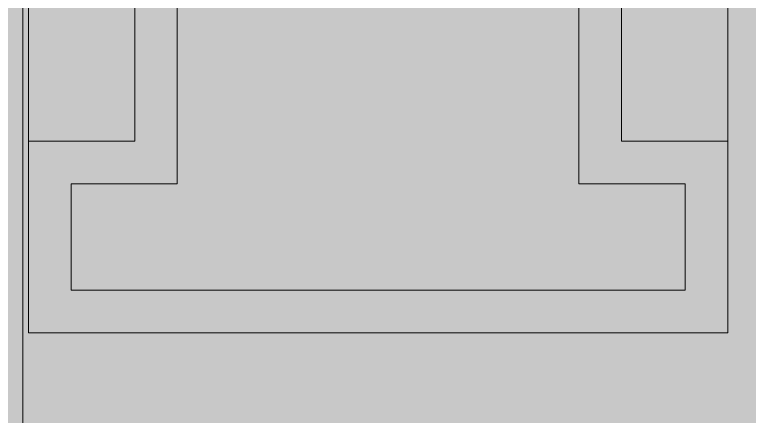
# Model space of a CAD drawing. Header units: millimetres. Extents: x -284281 to 1648660, y -821378 to -151356.
# Drawn here: x 373780 to 377237, y -261033 to -259145 of the extents above; entities that cross this region are included whole.
import ezdxf

# ---------------------------------------------------------------- set-up
doc = ezdxf.new("R2010")
doc.units = ezdxf.units.MM
doc.header["$MEASUREMENT"] = 0
doc.layers.add('Nouveau_buyer', color=7, linetype='Continuous')
doc.layers.add('Sols_ Dalles', color=7, linetype='Continuous')

# ---------------------------------------------------------------- blocks, each defined once
blk = doc.blocks.new('Dalle_31_2', base_point=(360548, -295062.6))
at = {"linetype": 'Continuous', "lineweight": 0, "true_color": 0x6f6f6f}
h = blk.add_hatch(color=8, dxfattribs=at)
h.paths.add_polyline_path([(360548, -295062.6), (487920.3, -293826.9), (487920.3, -270902.7), (487462.6, -270902.7), (472885.8, -271040.8), (472885.8, -271062.3, 0.001346), (472885.8, -271073), (472896.7, -273095.2, -0.414214), (470907.5, -275106), (462184.1, -275106, -0.005189), (462131, -275116.1), (454147.5, -275196.2), (438770.5, -275253.2, -0.386553), (436572.6, -273475.4, -0.025189), (436562.2, -273329.3), (436569.5, -267730.3, -0.098562), (436800.2, -266943.7), (436817.2, -266951.5, -0.258849), (438655, -265605.8), (438652.7, -265587.3), (439337.1, -265587.3), (439337.1, -265687.3), (439337.1, -270687.3), (469237.1, -270687.3), (469237.1, -265687.3), (470907.5, -265687.3), (472605.1, -265687.3), (472605.1, -163737.6), (371862.6, -163737.6), (371862.6, -271040.6), (371883, -271040.6), (371883.2, -272000.5), (371882.7, -272000.5, -0.409427), (367883.2, -275935), (360548, -275935)])
h.paths.add_polyline_path([(377135.1, -260640), (373845.1, -260640), (373845.1, -248365), (373845.1, -243090), (373845.1, -242190), (377135.1, -242190)], flags=0)
h.paths.add_polyline_path([(380203, -193810.6), (380203, -171995.6), (431505.8, -171995.6), (464309.6, -171995.6), (464309.6, -262265.6), (464309.6, -262365.6), (438593.7, -262350.6), (437925.6, -262350.6), (436549.6, -262350.6), (436549.6, -189810.6), (412055.1, -189810.6), (412055.1, -201780.6), (412055.1, -204495.6), (415454.1, -204495.6), (415454.1, -208495.6), (415454.1, -218295.6), (405655.1, -218295.6), (405655.1, -222495.6), (415474.6, -222495.6), (415474.6, -260810.6), (380203, -260810.6), (380203, -230015.6)], flags=0)
h.paths.add_polyline_path([(381436.6, -269433.9, -0.090319), (381558.3, -268727.6, -0.201449), (382612.2, -267592.7, -0.104211), (383417.5, -267415.1), (384017.5, -267409.4, -0.104045), (384824.9, -267571.2, -0.238255), (385983.8, -268953.3, -0.055189), (386036.4, -269390.3), (386038.4, -269611.4), (386050.6, -270890.3), (385792.1, -271892.8, -0.267949), (384069.6, -272909.1), (383469.6, -272914.8, -0.193717), (382078.8, -272370.2, -0.070569), (381728.2, -271931.3, -0.131652), (381450.8, -270933.8)], flags=0)
h.paths.add_polyline_path([(392016.5, -273452.1), (392030, -267377.8, -0.380557), (394016.5, -265609.8), (394094.2, -265609.8), (394094.2, -270609.8), (409094.2, -270609.8), (409094.2, -265609.8), (414055.7, -265609.8, -0.414214), (415555.7, -267109.8), (415555.7, -273660.7, -0.345502), (413836.8, -275433.4), (394027.3, -275599, -0.415791), (392016.5, -273599)], flags=0)
h.paths.add_polyline_path([(424209.6, -271504.1, -0.134474), (423930.5, -270484.9), (423930.5, -268984.9, -0.414214), (425930.5, -266984.9), (426530.5, -266984.9, -0.414214), (428530.5, -268984.9), (428530.5, -270484.9, -0.12882), (428273.5, -271465.6, -0.270936), (426530.5, -272484.9), (425930.5, -272484.9, -0.26498)], flags=0)
at = {"color": 9, "linetype": 'Continuous', "lineweight": 5, "flags": 128}
blk.add_lwpolyline([(377135.1, -260640), (377135.1, -242190), (373845.1, -242190), (373845.1, -243090), (373845.1, -248365), (373845.1, -260640)], close=True, dxfattribs=at)
blk = doc.blocks.new('Dalle_42_2', base_point=(373845.1, -242190))
at = {"layer": 'Sols_ Dalles', "linetype": 'Continuous', "lineweight": 0, "true_color": 0x3b3937}
blk.add_hatch(color=250, dxfattribs=at).paths.add_polyline_path([(373845.1, -242190), (373845.1, -243090), (373845.1, -247965), (373845.1, -248865), (373845.1, -253965), (373845.1, -254865), (373845.1, -259740), (373845.1, -260640), (377135.1, -260640), (377135.1, -259740), (377135.1, -254865), (377135.1, -253965), (377135.1, -248865), (377135.1, -247965), (377135.1, -243090), (377135.1, -242190)])
at = {"layer": 'Sols_ Dalles', "color": 250, "linetype": 'Continuous', "lineweight": 5, "true_color": 0x1f1f1f, "flags": 128}
blk.add_lwpolyline([(373845.1, -242190), (377135.1, -242190), (377135.1, -243090), (377135.1, -247965), (377135.1, -248865), (377135.1, -253965), (377135.1, -254865), (377135.1, -259740), (377135.1, -260640), (373845.1, -260640), (373845.1, -259740), (373845.1, -254865), (373845.1, -253965), (373845.1, -248865), (373845.1, -247965), (373845.1, -243090)], close=True, dxfattribs=at)
blk = doc.blocks.new('Dalle_46_2', base_point=(371875.3, -163719.5))
at = {"linetype": 'Continuous', "lineweight": 0, "true_color": 0x90b349}
blk.add_hatch(color=55, dxfattribs=at).paths.add_polyline_path([(371875.3, -163719.5), (371855.8, -271724.8), (373816.2, -271706.2), (373834.9, -165719.8), (470604.8, -165737.3), (470586.9, -265587.3), (472586.9, -265587.7), (472605.1, -163737.6)])
at = {"color": 7, "linetype": 'Continuous', "lineweight": 5, "flags": 128}
blk.add_lwpolyline([(371875.3, -163719.5), (371855.8, -271724.8), (373816.2, -271706.2), (373834.9, -165719.8), (470604.8, -165737.3), (470586.9, -265587.3), (472586.9, -265587.7), (472605.1, -163737.6)], close=True, dxfattribs=at)

msp = doc.modelspace()

# ---------------------------------------------------------------- linework, layer by layer
at = {"layer": 'Nouveau_buyer', "color": 7, "linetype": 'Continuous', "lineweight": 5}
for points in [[(376635.10267, -243089.97435), (376635.10267, -247964.9528), (377135.10267, -247964.9528), (377135.10267, -248864.9528), (376635.10267, -248864.9528), (376635.10267, -253964.9528), (377135.10267, -253964.9528), (377135.10267, -254864.9528), (376635.10267, -254864.9528), (376635.10267, -259739.95299), (377135.10267, -259739.95299), (377135.10267, -260639.95299), (373845.10267, -260639.95299), (373845.10267, -259739.95299), (374345.10267, -259739.95299), (374345.10267, -254864.9528), (373845.10267, -254864.9528), (373845.10267, -253964.9528), (374345.10267, -253964.9528), (374345.10267, -248864.9528), (373845.10267, -248864.9528), (373845.10267, -247964.9528), (374345.10267, -247964.9528), (374345.10267, -243089.97435)], [(376635.10267, -243089.97435), (376635.10267, -247964.9528), (377135.10267, -247964.9528), (377135.10267, -248864.9528), (376635.10267, -248864.9528), (376635.10267, -253964.9528), (377135.10267, -253964.9528), (377135.10267, -254864.9528), (376635.10267, -254864.9528), (376635.10267, -259739.95299), (377135.10267, -259739.95299), (377135.10267, -260639.95299), (373845.10267, -260639.95299), (373845.10267, -259739.95299), (374345.10267, -259739.95299), (374345.10267, -254864.9528), (373845.10267, -254864.9528), (373845.10267, -253964.9528), (374345.10267, -253964.9528), (374345.10267, -248864.9528), (373845.10267, -248864.9528), (373845.10267, -247964.9528), (374345.10267, -247964.9528), (374345.10267, -243089.97435)], [(376435.10267, -248664.9528), (376435.10267, -254164.9528), (376935.10267, -254164.9528), (376935.10267, -254664.9528), (376435.10267, -254664.9528), (376435.10267, -259939.95299), (376935.10267, -259939.95299), (376935.10267, -260439.95299), (374545.10267, -260439.95299), (374045.10267, -260439.95299), (374045.10267, -259939.95299), (374545.10267, -259939.95299), (374545.10267, -254664.9528), (374045.10267, -254664.9528), (374045.10267, -254164.9528), (374545.10267, -254164.9528), (374545.10267, -248664.9528)], [(376435.10267, -248664.9528), (376435.10267, -254164.9528), (376935.10267, -254164.9528), (376935.10267, -254664.9528), (376435.10267, -254664.9528), (376435.10267, -259939.95299), (376935.10267, -259939.95299), (376935.10267, -260439.95299), (374545.10267, -260439.95299), (374045.10267, -260439.95299), (374045.10267, -259939.95299), (374545.10267, -259939.95299), (374545.10267, -254664.9528), (374045.10267, -254664.9528), (374045.10267, -254164.9528), (374545.10267, -254164.9528), (374545.10267, -248664.9528)]]:
    msp.add_lwpolyline(points, dxfattribs=at)

# ---------------------------------------------------------------- block references
at = {"color": 9, "linetype": 'Continuous', "lineweight": 5}
msp.add_blockref('Dalle_31_2', (360547.96118, -295062.57111), dxfattribs=at)
at = {"color": 7, "linetype": 'Continuous', "lineweight": 5}
msp.add_blockref('Dalle_46_2', (371875.26584, -163719.4954), dxfattribs=at)
at = {"layer": 'Sols_ Dalles', "color": 250, "linetype": 'Continuous', "lineweight": 5, "true_color": 0x1f1f1f}
msp.add_blockref('Dalle_42_2', (373845.10267, -242189.97435), dxfattribs=at)

doc.saveas('drawing.dxf')
